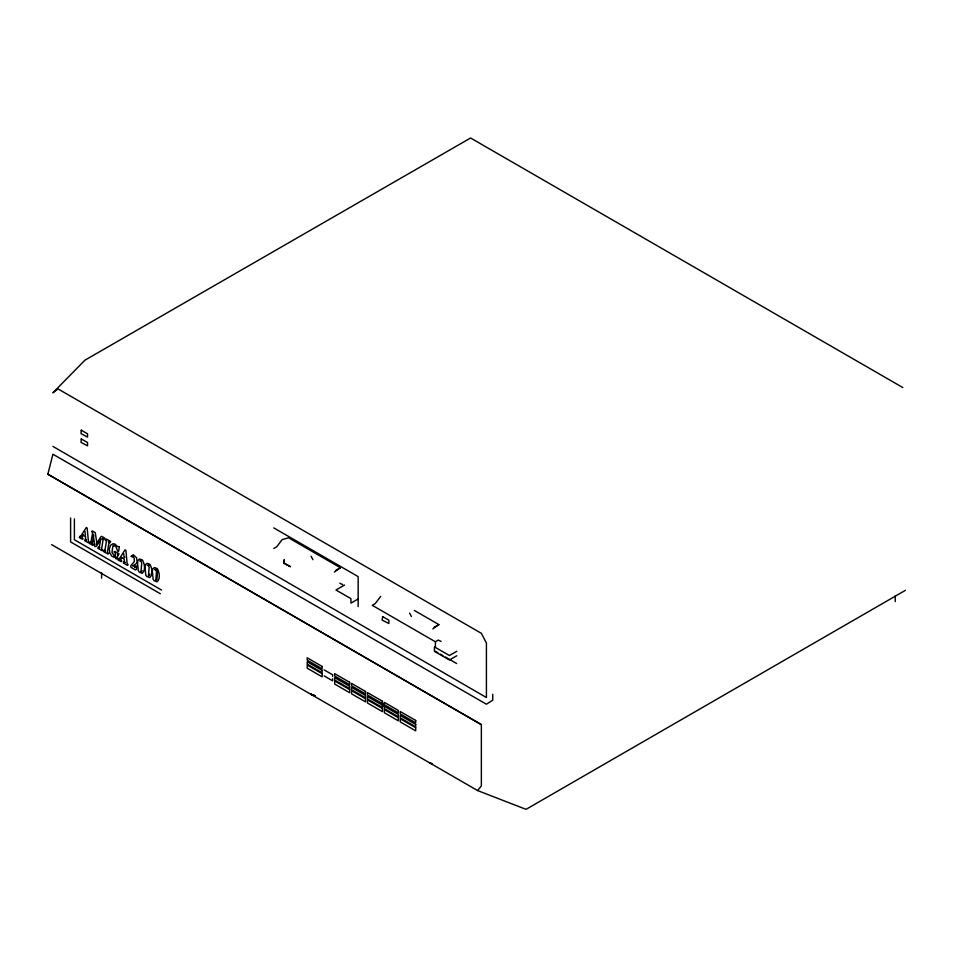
<?xml version="1.0" encoding="UTF-8"?>
<svg xmlns="http://www.w3.org/2000/svg" width="957" height="957" viewBox="0 0 957 957"><rect width="100%" height="100%" fill="white"/><g stroke="black" fill="none" stroke-linecap="round" stroke-linejoin="round"><path stroke-width="1.44" d="M116.24 556.902L115.438 558.386L116.503 558.996L117.292 558.553L118.046 554.079M157.403 573.518L156.996 579.248M93.702 535.119L92.362 543.373L93.583 544.88L92.805 545.334L89.539 543.456L90.329 542.188L91.537 542.894L90.759 543.349L92.626 532.822L91.597 531.41L92.386 530.968L95.293 532.642L96.92 543.708M100.856 538.384L99.145 548.182L99.923 547.739L98.547 546.949L97.77 548.205L102.052 550.682L102.842 550.227L101.633 548.72L103.356 538.109L102.566 538.564L103.942 539.353L104.72 538.085L101.633 536.315L100.856 536.757L96.143 544.162M51.642 544.641L477.567 790.542L481.359 785.912L481.359 724.628L47.85 474.193L52.91 454.216L486.419 704.22L492.747 700.141L492.747 694.303M149.878 574.08L149.22 575.564M121.718 557.895L120.726 559.749L121.826 561.185L121.037 561.639L117.95 559.857L118.74 558.601L119.661 559.127L118.883 559.582L125.032 549.856L125.893 550.359L127.137 563.446L128.166 564.845L127.389 565.3L123.274 562.931L124.051 561.663L125.247 562.357L124.47 562.812L124.243 559.044L121.443 557.429M100.88 539.15L96.322 546.471L94.863 546.519L93.14 534.197M142.174 570.695L140.99 571.712L141.708 562.979L141.062 561.4L139.794 560.946L140.99 560.383M148.443 576.018L149.172 567.286L148.526 565.707L147.258 565.252M380.683 596.402L375.204 603.628L372.273 605.326L435.411 641.776L438.342 640.077L441.153 641.489M133.37 565.611L135.416 566.795L134.638 567.25L135.128 566.042L136.6 565.982L136.373 569.535L135.595 569.989L130.846 567.238L130.846 565.659L134.315 561.603L134.267 558.302L132.556 556.376L133.334 555.933L132.042 556.866L131.229 556.4L133.322 554.737L136.588 557.811L137.102 562.058L136.588 563.338L132.592 566.066M334.364 572.035L340.381 567.728L288.571 537.81L282.195 539.557L276.729 546.782L273.798 548.469M432.839 628.893L438.856 624.586L414.273 610.387M124.972 557.082L124.183 557.536L123.668 553.66M131.229 556.4L132.018 555.957M156.589 579.81L155.8 580.265L156.529 571.532L155.883 569.953L154.615 569.499L156.673 569.499M335.692 570.432L340.381 567.728M344.544 585.05L335.955 590.014L350.956 598.675L350.956 603.137L358.325 598.891M434.167 627.29L438.856 624.586M456.8 651.274L449.431 655.533L434.43 646.872L434.43 651.334L449.431 659.995L456.8 655.748M905.358 590.361L526.051 809.347L477.567 790.542M115.462 557.357L112.017 556.4L109.732 552.763L109.361 548.935L110.378 545.394L112.806 543.827L114.768 543.935L117.878 546.758L119.35 546.579L118.704 551.1L117.914 551.555L115.63 546.1L113.165 545.717L113.943 545.263L112.806 546.662L111.981 552.38L114.601 556.22L113.823 556.663L115.139 555.873L115.462 553.481L113.991 551.854L114.768 551.411L119.027 553.864L118.249 555.096L117.268 554.522M314.829 695.799L310.738 694.232L314.829 695.583M310.738 694.232L314.937 695.763M339.855 583.22L342.678 584.631M902.834 387.561L470.581 137.999L84.958 360.167L52.91 392.789L57.97 388.889L481.371 633.331L486.419 643.08L486.419 697.533L52.91 446.393M273.798 527.917L358.157 576.616L358.157 606.666M435.411 651.262L437.899 652.698M440.399 654.145L442.9 655.581M445.4 657.028L456.633 663.512M47.85 474.193L481.359 724.628M84.922 531.291L85.448 535.166M324.136 669.888L332.641 674.805L332.641 676.443M324.136 675.905L332.641 680.822L332.641 678.824M161.566 590.074L74.395 539.748L74.395 518.838M160.333 593.747L70.603 541.937L70.603 518.048M148.455 564.69L149.304 565.252M409.584 613.102L411.402 616.523M311.109 556.244L312.927 559.666M157.319 571.078L157.45 572.322M895.25 595.888L895.25 601.582M435.411 641.776L435.411 647.195M101.574 572.513L101.574 578.195M137.533 562.513L138.298 570.707L139.315 572.13L142.234 573.303C145.847 570.288 144.639 563.613 142.39 559.941L139.459 558.984L137.952 560.491L137.533 562.513M144.986 566.819L145.763 575.013L146.768 576.437L149.699 577.609C153.311 574.595 152.103 567.92 149.854 564.247L146.923 563.29L145.404 564.797L144.986 566.819M152.354 571.078L153.12 579.26L154.137 580.684L157.056 581.856C160.668 578.841 159.46 572.166 157.211 568.506L154.28 567.549L152.773 569.044L152.354 571.078M106.478 540.813L104.768 551.435L105.545 550.981L104.181 550.191L103.392 551.447L107.854 554.019L108.631 553.577L107.435 552.069L109.146 541.459L108.368 541.901L109.911 542.798L110.689 541.53L106.06 538.863L105.282 540.119L106.478 540.813M83.486 534.604L81.979 537.379L83.08 538.815L82.302 539.269L79.216 537.487L79.993 536.231L80.914 536.769L80.137 537.212L86.297 527.498L87.147 527.989L88.391 541.076L89.42 542.487L88.642 542.93L84.527 540.561L85.305 539.293L86.501 539.987L85.723 540.442L85.508 536.674L82.697 535.059L83.486 534.604M81.261 430.195L81.022 433.617L87.542 437.098L87.542 433.82L81.261 430.195M81.261 438.94L81.022 442.361L87.542 445.842L87.542 442.565L81.261 438.94M284.241 559.797L283.786 563.338L290.509 566.7L284.241 563.075L284.241 559.797M382.609 616.595L382.166 620.136L388.889 623.497L388.889 620.22L382.609 616.595M432.349 763.842L429.549 762.825L432.265 763.865M322.15 666.431L307.197 657.794L307.197 660.186L322.15 668.811L322.15 666.431M349.64 682.293L334.687 673.668L334.687 676.049L349.64 684.686L349.64 682.293M365.55 691.48L351.566 683.406L351.566 685.798L365.55 693.873L365.55 691.48M382.429 701.23L367.476 692.593L367.476 694.985L398.339 712.798L398.339 710.417L384.355 702.342L384.355 708.682L398.339 716.757L398.339 714.377L367.476 696.552L367.476 698.945L382.429 707.57L382.429 701.23M415.697 720.442L400.265 711.529L400.265 713.91L415.697 722.822L415.697 720.442M322.15 670.39L307.197 661.754L307.197 664.134L322.15 672.771L322.15 670.39M349.64 686.253L334.687 677.628L334.687 680.008L349.64 688.633L349.64 686.253M365.55 695.44L351.566 687.365L351.566 689.746L365.55 697.82L365.55 695.44M415.697 724.401L400.265 715.489L400.265 717.87L415.697 726.782L415.697 724.401M322.15 673.692L307.197 665.055L307.197 668.201L322.15 676.838L322.15 673.692M349.64 689.554L334.687 680.929L334.687 684.076L349.64 692.701L349.64 689.554M365.55 698.742L351.566 690.679L351.566 693.825L365.55 701.888L365.55 698.742M382.429 708.491L367.476 699.866L367.476 703.012L382.429 711.637L382.429 708.491M398.339 717.678L384.355 709.604L384.355 712.75L398.339 720.824L398.339 717.678M415.697 727.703L400.265 718.791L400.265 721.937L415.697 730.849L415.697 727.703"/></g></svg>
